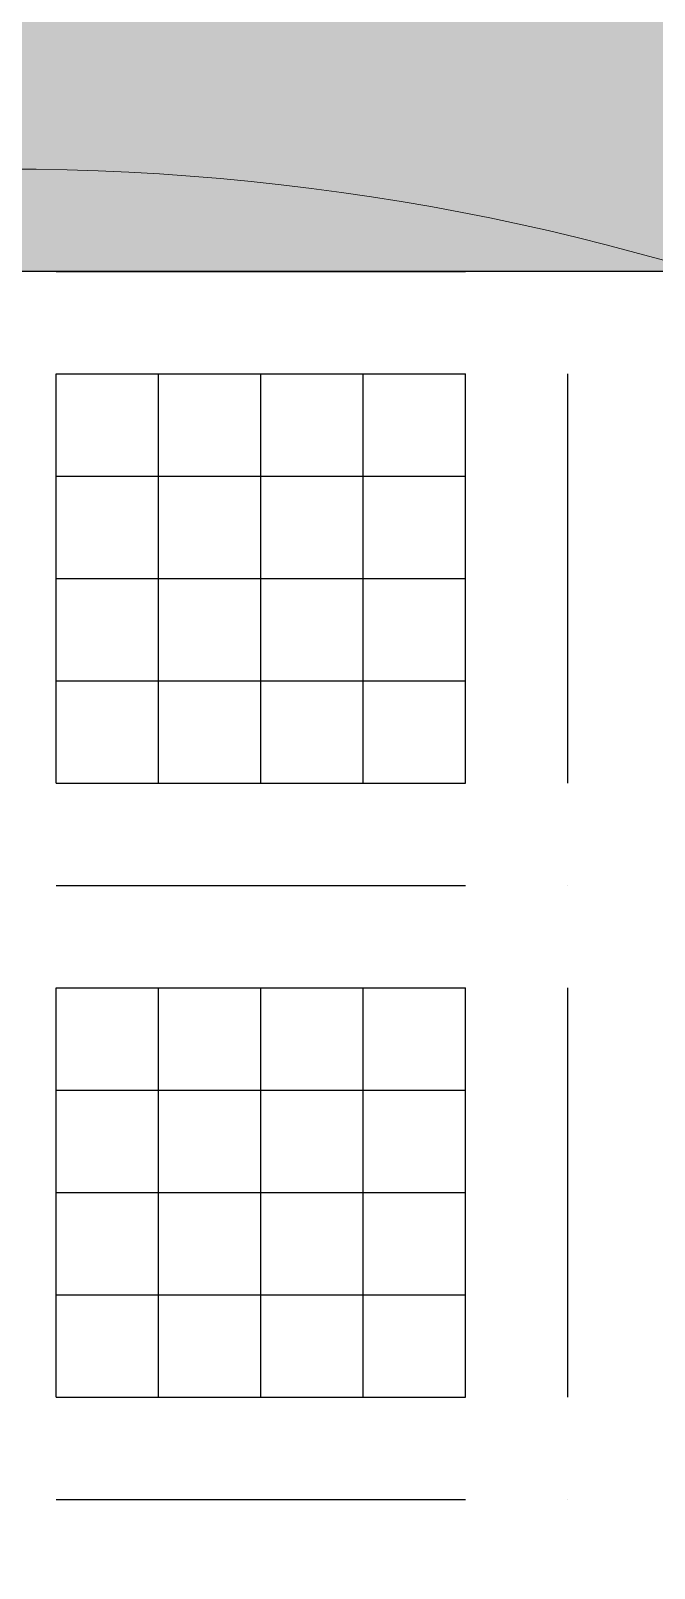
# Model space of a CAD drawing. Header units: millimetres. Extents: x 6 to 745025, y -1528 to 119936.
# Drawn here: x 181.021 to 181.279, y 110.306 to 110.942 of the extents above; entities that cross this region are included whole.
import ezdxf

# ---------------------------------------------------------------- set-up
doc = ezdxf.new("R2010")
doc.units = ezdxf.units.MM
doc.header["$MEASUREMENT"] = 0
doc.layers.get('0').update_dxf_attribs({"linetype": 'CONTINUOUS'})

msp = doc.modelspace()

# ---------------------------------------------------------------- hatches: boundary and pattern name
at = {"true_color": 0x000006}
msp.add_hatch(color=0, dxfattribs=at).paths.add_polyline_path([(180.98911, 111.81644), (181.53944, 110.84278), (180.43877, 110.84278)])

# ---------------------------------------------------------------- linework, layer by layer
at = {"color": 0, "linetype": 'Continuous', "lineweight": 25, "true_color": 0x000001}
for p, q in [((181.03144, 110.84278), (181.07377, 110.84278)), ((181.03144, 110.84278), (181.03144, 110.84278)), ((181.03144, 110.84278), (181.03144, 110.84278)), ((181.03144, 110.84278), (181.03144, 110.84278)), ((181.03144, 110.84278), (181.03144, 110.84278)), ((181.03144, 110.84278), (181.03144, 110.84278)), ((181.03144, 110.84278), (181.03144, 110.84278)), ((181.03144, 110.84278), (181.03144, 110.84278)), ((181.03144, 110.84278), (181.03144, 110.84278)), ((181.07377, 110.84278), (181.07377, 110.84278)), ((181.07377, 110.84278), (181.07377, 110.84278)), ((181.07377, 110.84278), (181.07377, 110.84278)), ((181.07377, 110.84278), (181.07377, 110.84278)), ((181.07377, 110.84278), (181.07377, 110.84278)), ((181.07377, 110.84278), (181.07377, 110.84278)), ((181.07377, 110.84278), (181.07377, 110.84278)), ((181.11611, 110.84278), (181.11611, 110.84278)), ((181.11611, 110.84278), (181.11611, 110.84278)), ((181.11611, 110.84278), (181.11611, 110.84278)), ((181.11611, 110.84278), (181.11611, 110.84278)), ((181.11611, 110.84278), (181.11611, 110.84278)), ((181.11611, 110.84278), (181.11611, 110.84278)), ((181.11611, 110.84278), (181.11611, 110.84278)), ((181.15844, 110.84278), (181.15844, 110.84278)), ((181.15844, 110.84278), (181.15844, 110.84278)), ((181.15844, 110.84278), (181.15844, 110.84278)), ((181.15844, 110.84278), (181.15844, 110.84278)), ((181.15844, 110.84278), (181.15844, 110.84278)), ((181.15844, 110.84278), (181.15844, 110.84278)), ((181.15844, 110.84278), (181.15844, 110.84278)), ((181.20077, 110.84278), (181.20077, 110.84278)), ((181.20077, 110.84278), (181.20077, 110.84278)), ((181.20077, 110.84278), (181.20077, 110.84278)), ((181.20077, 110.84278), (181.20077, 110.84278)), ((181.20077, 110.84278), (181.20077, 110.84278)), ((181.20077, 110.84278), (181.20077, 110.84278)), ((181.20077, 110.84278), (181.20077, 110.84278)), ((181.24311, 110.84278), (181.24311, 110.84278)), ((181.24311, 110.84278), (181.24311, 110.84278)), ((181.24311, 110.84278), (181.24311, 110.84278)), ((181.24311, 110.84278), (181.24311, 110.84278)), ((181.24311, 110.84278), (181.24311, 110.84278)), ((181.24311, 110.80044), (181.24311, 110.80044)), ((181.24311, 110.80044), (181.24311, 110.80044)), ((181.24311, 110.80044), (181.24311, 110.80044)), ((181.24311, 110.80044), (181.24311, 110.80044)), ((181.24311, 110.80044), (181.24311, 110.80044)), ((181.24311, 110.80044), (181.24311, 110.80044)), ((181.24311, 110.80044), (181.24311, 110.80044)), ((181.24311, 110.75811), (181.24311, 110.75811)), ((181.24311, 110.75811), (181.24311, 110.75811)), ((181.24311, 110.75811), (181.24311, 110.75811)), ((181.24311, 110.75811), (181.24311, 110.75811)), ((181.24311, 110.75811), (181.24311, 110.75811)), ((181.24311, 110.75811), (181.24311, 110.75811)), ((181.24311, 110.75811), (181.24311, 110.75811)), ((181.24311, 110.71578), (181.24311, 110.71578)), ((181.24311, 110.71578), (181.24311, 110.71578)), ((181.24311, 110.71578), (181.24311, 110.71578)), ((181.24311, 110.71578), (181.24311, 110.71578)), ((181.24311, 110.71578), (181.24311, 110.71578)), ((181.24311, 110.71578), (181.24311, 110.71578)), ((181.24311, 110.71578), (181.24311, 110.71578)), ((181.24311, 110.67344), (181.24311, 110.67344)), ((181.24311, 110.67344), (181.24311, 110.67344)), ((181.24311, 110.67344), (181.24311, 110.67344)), ((181.24311, 110.67344), (181.24311, 110.67344)), ((181.24311, 110.67344), (181.24311, 110.67344)), ((181.24311, 110.67344), (181.24311, 110.67344)), ((181.24311, 110.67344), (181.24311, 110.67344)), ((181.24311, 110.63111), (181.24311, 110.63111)), ((181.24311, 110.63111), (181.24311, 110.63111)), ((181.24311, 110.63111), (181.24311, 110.63111)), ((181.24311, 110.63111), (181.24311, 110.63111)), ((181.24311, 110.63111), (181.24311, 110.63111)), ((181.24311, 110.63111), (181.24311, 110.63111)), ((181.24311, 110.63111), (181.24311, 110.63111)), ((181.24311, 110.63111), (181.24311, 110.63111)), ((181.03144, 110.58878), (181.03144, 110.58878)), ((181.03144, 110.58878), (181.03144, 110.58878)), ((181.03144, 110.58878), (181.03144, 110.58878)), ((181.03144, 110.58878), (181.03144, 110.58878)), ((181.03144, 110.58878), (181.03144, 110.58878)), ((181.03144, 110.58878), (181.03144, 110.58878)), ((181.03144, 110.58878), (181.03144, 110.58878)), ((181.03144, 110.58878), (181.03144, 110.58878)), ((181.07377, 110.58878), (181.07377, 110.58878)), ((181.07377, 110.58878), (181.07377, 110.58878)), ((181.07377, 110.58878), (181.07377, 110.58878)), ((181.07377, 110.58878), (181.07377, 110.58878)), ((181.07377, 110.58878), (181.07377, 110.58878)), ((181.07377, 110.58878), (181.07377, 110.58878)), ((181.07377, 110.58878), (181.07377, 110.58878)), ((181.11611, 110.58878), (181.11611, 110.58878)), ((181.11611, 110.58878), (181.11611, 110.58878)), ((181.11611, 110.58878), (181.11611, 110.58878)), ((181.11611, 110.58878), (181.11611, 110.58878)), ((181.11611, 110.58878), (181.11611, 110.58878)), ((181.11611, 110.58878), (181.11611, 110.58878)), ((181.11611, 110.58878), (181.11611, 110.58878)), ((181.15844, 110.58878), (181.15844, 110.58878)), ((181.15844, 110.58878), (181.15844, 110.58878)), ((181.15844, 110.58878), (181.15844, 110.58878)), ((181.15844, 110.58878), (181.15844, 110.58878)), ((181.15844, 110.58878), (181.15844, 110.58878)), ((181.15844, 110.58878), (181.15844, 110.58878)), ((181.15844, 110.58878), (181.15844, 110.58878)), ((181.20077, 110.58878), (181.20077, 110.58878)), ((181.20077, 110.58878), (181.20077, 110.58878)), ((181.20077, 110.58878), (181.20077, 110.58878)), ((181.20077, 110.58878), (181.20077, 110.58878)), ((181.20077, 110.58878), (181.20077, 110.58878)), ((181.20077, 110.58878), (181.20077, 110.58878)), ((181.20077, 110.58878), (181.20077, 110.58878)), ((181.24311, 110.58878), (181.24311, 110.58878)), ((181.24311, 110.58878), (181.24311, 110.58878)), ((181.24311, 110.58878), (181.24311, 110.58878)), ((181.24311, 110.58878), (181.24311, 110.58878)), ((181.24311, 110.58878), (181.24311, 110.58878)), ((181.24311, 110.58878), (181.24311, 110.58878)), ((181.24311, 110.58878), (181.24311, 110.58878)), ((181.24311, 110.58878), (181.24311, 110.58878)), ((181.24311, 110.58878), (181.24311, 110.58878)), ((181.24311, 110.58878), (181.24311, 110.58878)), ((181.24311, 110.58878), (181.24311, 110.58878)), ((181.24311, 110.58878), (181.24311, 110.58878)), ((181.24311, 110.58878), (181.24311, 110.58878)), ((181.24311, 110.58878), (181.24311, 110.58878)), ((181.24311, 110.54644), (181.24311, 110.54644)), ((181.24311, 110.54644), (181.24311, 110.54644)), ((181.24311, 110.54644), (181.24311, 110.54644)), ((181.24311, 110.54644), (181.24311, 110.54644)), ((181.24311, 110.54644), (181.24311, 110.54644)), ((181.24311, 110.54644), (181.24311, 110.54644)), ((181.24311, 110.54644), (181.24311, 110.54644)), ((181.24311, 110.50411), (181.24311, 110.50411)), ((181.24311, 110.50411), (181.24311, 110.50411)), ((181.24311, 110.50411), (181.24311, 110.50411)), ((181.24311, 110.50411), (181.24311, 110.50411)), ((181.24311, 110.50411), (181.24311, 110.50411)), ((181.24311, 110.50411), (181.24311, 110.50411)), ((181.24311, 110.50411), (181.24311, 110.50411)), ((181.24311, 110.46178), (181.24311, 110.46178)), ((181.24311, 110.46178), (181.24311, 110.46178)), ((181.24311, 110.46178), (181.24311, 110.46178)), ((181.24311, 110.46178), (181.24311, 110.46178)), ((181.24311, 110.46178), (181.24311, 110.46178)), ((181.24311, 110.46178), (181.24311, 110.46178)), ((181.24311, 110.46178), (181.24311, 110.46178)), ((181.24311, 110.41944), (181.24311, 110.41944)), ((181.24311, 110.41944), (181.24311, 110.41944)), ((181.24311, 110.41944), (181.24311, 110.41944)), ((181.24311, 110.41944), (181.24311, 110.41944)), ((181.24311, 110.41944), (181.24311, 110.41944)), ((181.24311, 110.41944), (181.24311, 110.41944)), ((181.24311, 110.41944), (181.24311, 110.41944)), ((181.24311, 110.37711), (181.24311, 110.37711)), ((181.24311, 110.37711), (181.24311, 110.37711)), ((181.24311, 110.37711), (181.24311, 110.37711)), ((181.24311, 110.37711), (181.24311, 110.37711)), ((181.24311, 110.37711), (181.24311, 110.37711)), ((181.24311, 110.37711), (181.24311, 110.37711)), ((181.24311, 110.37711), (181.24311, 110.37711)), ((181.24311, 110.37711), (181.24311, 110.37711)), ((181.03144, 110.33478), (181.03144, 110.33478)), ((181.03144, 110.33478), (181.03144, 110.33478)), ((181.03144, 110.33478), (181.03144, 110.33478)), ((181.03144, 110.33478), (181.03144, 110.33478)), ((181.03144, 110.33478), (181.03144, 110.33478)), ((181.03144, 110.33478), (181.03144, 110.33478)), ((181.03144, 110.33478), (181.03144, 110.33478)), ((181.03144, 110.33478), (181.03144, 110.33478)), ((181.07377, 110.33478), (181.07377, 110.33478)), ((181.07377, 110.33478), (181.07377, 110.33478)), ((181.07377, 110.33478), (181.07377, 110.33478)), ((181.07377, 110.33478), (181.07377, 110.33478)), ((181.07377, 110.33478), (181.07377, 110.33478)), ((181.07377, 110.33478), (181.07377, 110.33478)), ((181.07377, 110.33478), (181.07377, 110.33478)), ((181.11611, 110.33478), (181.11611, 110.33478)), ((181.11611, 110.33478), (181.11611, 110.33478)), ((181.11611, 110.33478), (181.11611, 110.33478)), ((181.11611, 110.33478), (181.11611, 110.33478)), ((181.11611, 110.33478), (181.11611, 110.33478)), ((181.11611, 110.33478), (181.11611, 110.33478)), ((181.11611, 110.33478), (181.11611, 110.33478)), ((181.15844, 110.33478), (181.15844, 110.33478)), ((181.15844, 110.33478), (181.15844, 110.33478)), ((181.15844, 110.33478), (181.15844, 110.33478)), ((181.15844, 110.33478), (181.15844, 110.33478)), ((181.15844, 110.33478), (181.15844, 110.33478)), ((181.15844, 110.33478), (181.15844, 110.33478)), ((181.15844, 110.33478), (181.15844, 110.33478)), ((181.20077, 110.33478), (181.20077, 110.33478)), ((181.20077, 110.33478), (181.20077, 110.33478)), ((181.20077, 110.33478), (181.20077, 110.33478)), ((181.20077, 110.33478), (181.20077, 110.33478)), ((181.20077, 110.33478), (181.20077, 110.33478)), ((181.20077, 110.33478), (181.20077, 110.33478)), ((181.20077, 110.33478), (181.20077, 110.33478)), ((181.24311, 110.33478), (181.24311, 110.33478)), ((181.24311, 110.33478), (181.24311, 110.33478)), ((181.24311, 110.33478), (181.24311, 110.33478)), ((181.24311, 110.33478), (181.24311, 110.33478)), ((181.24311, 110.33478), (181.24311, 110.33478)), ((181.24311, 110.33478), (181.24311, 110.33478)), ((181.24311, 110.33478), (181.24311, 110.33478)), ((181.24311, 110.33478), (181.24311, 110.33478)), ((181.24311, 110.33478), (181.24311, 110.33478)), ((181.24311, 110.33478), (181.24311, 110.33478)), ((181.24311, 110.33478), (181.24311, 110.33478)), ((181.24311, 110.33478), (181.24311, 110.33478)), ((181.24311, 110.33478), (181.24311, 110.33478)), ((181.24311, 110.33478), (181.24311, 110.33478))]:
    msp.add_line(p, q, dxfattribs=at)
at = {"color": 0, "linetype": 'Continuous', "lineweight": 25, "true_color": 0x000002}
for p, q in [((181.03144, 110.84278), (181.03144, 110.84278)), ((181.03144, 110.84278), (181.03144, 110.84278)), ((181.03144, 110.84278), (181.03144, 110.84278)), ((181.03144, 110.84278), (181.03144, 110.84278)), ((181.07377, 110.84278), (181.07377, 110.84278)), ((181.07377, 110.84278), (181.07377, 110.84278)), ((181.07377, 110.84278), (181.07377, 110.84278)), ((181.07377, 110.84278), (181.07377, 110.84278)), ((181.07377, 110.84278), (181.07377, 110.84278)), ((181.07377, 110.84278), (181.07377, 110.84278)), ((181.07377, 110.84278), (181.07377, 110.84278)), ((181.11611, 110.84278), (181.11611, 110.84278)), ((181.11611, 110.84278), (181.11611, 110.84278)), ((181.11611, 110.84278), (181.11611, 110.84278)), ((181.11611, 110.84278), (181.11611, 110.84278)), ((181.11611, 110.84278), (181.11611, 110.84278)), ((181.11611, 110.84278), (181.11611, 110.84278)), ((181.11611, 110.84278), (181.11611, 110.84278)), ((181.15844, 110.84278), (181.20077, 110.84278)), ((181.15844, 110.84278), (181.15844, 110.84278)), ((181.15844, 110.84278), (181.15844, 110.84278)), ((181.15844, 110.84278), (181.15844, 110.84278)), ((181.15844, 110.84278), (181.15844, 110.84278)), ((181.15844, 110.84278), (181.15844, 110.84278)), ((181.15844, 110.84278), (181.15844, 110.84278)), ((181.15844, 110.84278), (181.15844, 110.84278)), ((181.20077, 110.84278), (181.20077, 110.84278)), ((181.20077, 110.84278), (181.20077, 110.84278)), ((181.20077, 110.84278), (181.20077, 110.84278)), ((181.20077, 110.84278), (181.20077, 110.84278)), ((181.20077, 110.84278), (181.20077, 110.84278)), ((181.20077, 110.84278), (181.20077, 110.84278)), ((181.20077, 110.84278), (181.20077, 110.84278)), ((181.20077, 110.84278), (181.20077, 110.84278)), ((181.20077, 110.84278), (181.20077, 110.84278)), ((181.24311, 110.84278), (181.24311, 110.84278)), ((181.24311, 110.84278), (181.24311, 110.84278)), ((181.24311, 110.84278), (181.24311, 110.84278)), ((181.24311, 110.84278), (181.24311, 110.84278)), ((181.24311, 110.84278), (181.24311, 110.84278)), ((181.24311, 110.84278), (181.24311, 110.84278)), ((181.24311, 110.84278), (181.24311, 110.84278)), ((181.24311, 110.84278), (181.24311, 110.84278)), ((181.24311, 110.84278), (181.24311, 110.84278)), ((181.24311, 110.84278), (181.24311, 110.84278)), ((181.24311, 110.84278), (181.24311, 110.84278)), ((181.24311, 110.84278), (181.24311, 110.84278)), ((181.24311, 110.84278), (181.24311, 110.84278)), ((181.24311, 110.80044), (181.24311, 110.80044)), ((181.24311, 110.80044), (181.24311, 110.80044))]:
    msp.add_line(p, q, dxfattribs=at)
at = {"color": 0, "linetype": 'Continuous', "lineweight": -2, "true_color": 0x000006}
msp.add_lwpolyline([(180.98911, 111.81644), (181.53944, 110.84278), (180.43877, 110.84278)], close=True, dxfattribs=at)
at = {"color": 0, "linetype": 'Continuous', "lineweight": 18, "true_color": 0x000003}
msp.add_lwpolyline([(180.98911, 107.87944), (182.68244, 110.84278), (179.29577, 110.84278), (180.98911, 107.92178)], dxfattribs=at)
at = {"color": 0, "linetype": 'Continuous', "lineweight": 25, "true_color": 0x000001}
for points in [[(181.03144, 110.84278), (181.07377, 110.84278), (181.11611, 110.84278)], [(181.03144, 110.84278), (181.07377, 110.84278), (181.11611, 110.84278), (181.15844, 110.84278)], [(181.03144, 110.84278), (181.07377, 110.84278), (181.11611, 110.84278), (181.15844, 110.84278), (181.20077, 110.84278)], [(181.03144, 110.84278), (181.07377, 110.84278), (181.11611, 110.84278), (181.15844, 110.84278), (181.20077, 110.84278)], [(181.03144, 110.84278), (181.07377, 110.84278), (181.11611, 110.84278), (181.15844, 110.84278), (181.20077, 110.84278)], [(181.03144, 110.80044), (181.07377, 110.80044), (181.11611, 110.80044), (181.15844, 110.80044), (181.20077, 110.80044)], [(181.03144, 110.80044), (181.07377, 110.80044), (181.11611, 110.80044), (181.15844, 110.80044), (181.20077, 110.80044)], [(181.03144, 110.80044), (181.07377, 110.80044), (181.11611, 110.80044), (181.15844, 110.80044), (181.20077, 110.80044)], [(181.03144, 110.80044), (181.07377, 110.80044), (181.11611, 110.80044), (181.15844, 110.80044), (181.20077, 110.80044)], [(181.03144, 110.80044), (181.07377, 110.80044), (181.11611, 110.80044), (181.15844, 110.80044), (181.20077, 110.80044)], [(181.03144, 110.80044), (181.07377, 110.80044), (181.11611, 110.80044), (181.15844, 110.80044), (181.20077, 110.80044)], [(181.03144, 110.80044), (181.07377, 110.80044), (181.11611, 110.80044), (181.15844, 110.80044), (181.20077, 110.80044)], [(181.03144, 110.63111), (181.03144, 110.67344), (181.03144, 110.71578), (181.03144, 110.75811), (181.03144, 110.80044)], [(181.03144, 110.63111), (181.03144, 110.67344), (181.03144, 110.71578), (181.03144, 110.75811), (181.03144, 110.80044)], [(181.03144, 110.63111), (181.03144, 110.67344), (181.03144, 110.71578), (181.03144, 110.75811), (181.03144, 110.80044)], [(181.03144, 110.63111), (181.03144, 110.67344), (181.03144, 110.71578), (181.03144, 110.75811), (181.03144, 110.80044)], [(181.03144, 110.63111), (181.03144, 110.67344), (181.03144, 110.71578), (181.03144, 110.75811), (181.03144, 110.80044)], [(181.03144, 110.63111), (181.03144, 110.67344), (181.03144, 110.71578), (181.03144, 110.75811), (181.03144, 110.80044)], [(181.03144, 110.63111), (181.03144, 110.67344), (181.03144, 110.71578), (181.03144, 110.75811), (181.03144, 110.80044)], [(181.03144, 110.63111), (181.03144, 110.67344), (181.03144, 110.71578), (181.03144, 110.75811), (181.03144, 110.80044)], [(181.07377, 110.63111), (181.07377, 110.67344), (181.07377, 110.71578), (181.07377, 110.75811), (181.07377, 110.80044)], [(181.07377, 110.63111), (181.07377, 110.67344), (181.07377, 110.71578), (181.07377, 110.75811), (181.07377, 110.80044)], [(181.07377, 110.63111), (181.07377, 110.67344), (181.07377, 110.71578), (181.07377, 110.75811), (181.07377, 110.80044)], [(181.07377, 110.63111), (181.07377, 110.67344), (181.07377, 110.71578), (181.07377, 110.75811), (181.07377, 110.80044)], [(181.07377, 110.63111), (181.07377, 110.67344), (181.07377, 110.71578), (181.07377, 110.75811), (181.07377, 110.80044)], [(181.07377, 110.63111), (181.07377, 110.67344), (181.07377, 110.71578), (181.07377, 110.75811), (181.07377, 110.80044)], [(181.07377, 110.63111), (181.07377, 110.67344), (181.07377, 110.71578), (181.07377, 110.75811), (181.07377, 110.80044)], [(181.11611, 110.63111), (181.11611, 110.67344), (181.11611, 110.71578), (181.11611, 110.75811), (181.11611, 110.80044)], [(181.11611, 110.63111), (181.11611, 110.67344), (181.11611, 110.71578), (181.11611, 110.75811), (181.11611, 110.80044)], [(181.11611, 110.63111), (181.11611, 110.67344), (181.11611, 110.71578), (181.11611, 110.75811), (181.11611, 110.80044)], [(181.11611, 110.63111), (181.11611, 110.67344), (181.11611, 110.71578), (181.11611, 110.75811), (181.11611, 110.80044)], [(181.11611, 110.63111), (181.11611, 110.67344), (181.11611, 110.71578), (181.11611, 110.75811), (181.11611, 110.80044)], [(181.11611, 110.63111), (181.11611, 110.67344), (181.11611, 110.71578), (181.11611, 110.75811), (181.11611, 110.80044)], [(181.11611, 110.63111), (181.11611, 110.67344), (181.11611, 110.71578), (181.11611, 110.75811), (181.11611, 110.80044)], [(181.15844, 110.63111), (181.15844, 110.67344), (181.15844, 110.71578), (181.15844, 110.75811), (181.15844, 110.80044)], [(181.15844, 110.63111), (181.15844, 110.67344), (181.15844, 110.71578), (181.15844, 110.75811), (181.15844, 110.80044)], [(181.15844, 110.63111), (181.15844, 110.67344), (181.15844, 110.71578), (181.15844, 110.75811), (181.15844, 110.80044)], [(181.15844, 110.63111), (181.15844, 110.67344), (181.15844, 110.71578), (181.15844, 110.75811), (181.15844, 110.80044)], [(181.15844, 110.63111), (181.15844, 110.67344), (181.15844, 110.71578), (181.15844, 110.75811), (181.15844, 110.80044)], [(181.15844, 110.63111), (181.15844, 110.67344), (181.15844, 110.71578), (181.15844, 110.75811), (181.15844, 110.80044)], [(181.15844, 110.63111), (181.15844, 110.67344), (181.15844, 110.71578), (181.15844, 110.75811), (181.15844, 110.80044)], [(181.20077, 110.63111), (181.20077, 110.67344), (181.20077, 110.71578), (181.20077, 110.75811), (181.20077, 110.80044)], [(181.20077, 110.63111), (181.20077, 110.67344), (181.20077, 110.71578), (181.20077, 110.75811), (181.20077, 110.80044)], [(181.20077, 110.63111), (181.20077, 110.67344), (181.20077, 110.71578), (181.20077, 110.75811), (181.20077, 110.80044)], [(181.20077, 110.63111), (181.20077, 110.67344), (181.20077, 110.71578), (181.20077, 110.75811), (181.20077, 110.80044)], [(181.20077, 110.63111), (181.20077, 110.67344), (181.20077, 110.71578), (181.20077, 110.75811), (181.20077, 110.80044)], [(181.20077, 110.63111), (181.20077, 110.67344), (181.20077, 110.71578), (181.20077, 110.75811), (181.20077, 110.80044)], [(181.20077, 110.63111), (181.20077, 110.67344), (181.20077, 110.71578), (181.20077, 110.75811), (181.20077, 110.80044)], [(181.24311, 110.63111), (181.24311, 110.67344), (181.24311, 110.71578), (181.24311, 110.75811), (181.24311, 110.80044)], [(181.24311, 110.63111), (181.24311, 110.67344), (181.24311, 110.71578), (181.24311, 110.75811), (181.24311, 110.80044)], [(181.24311, 110.63111), (181.24311, 110.67344), (181.24311, 110.71578), (181.24311, 110.75811), (181.24311, 110.80044)], [(181.24311, 110.63111), (181.24311, 110.67344), (181.24311, 110.71578), (181.24311, 110.75811), (181.24311, 110.80044)], [(181.24311, 110.63111), (181.24311, 110.67344), (181.24311, 110.71578), (181.24311, 110.75811), (181.24311, 110.80044)], [(181.24311, 110.63111), (181.24311, 110.67344), (181.24311, 110.71578), (181.24311, 110.75811), (181.24311, 110.80044)], [(181.24311, 110.63111), (181.24311, 110.67344), (181.24311, 110.71578), (181.24311, 110.75811), (181.24311, 110.80044)], [(181.03144, 110.75811), (181.07377, 110.75811), (181.11611, 110.75811), (181.15844, 110.75811), (181.20077, 110.75811)], [(181.03144, 110.75811), (181.07377, 110.75811), (181.11611, 110.75811), (181.15844, 110.75811), (181.20077, 110.75811)], [(181.03144, 110.75811), (181.07377, 110.75811), (181.11611, 110.75811), (181.15844, 110.75811), (181.20077, 110.75811)], [(181.03144, 110.75811), (181.07377, 110.75811), (181.11611, 110.75811), (181.15844, 110.75811), (181.20077, 110.75811)], [(181.03144, 110.75811), (181.07377, 110.75811), (181.11611, 110.75811), (181.15844, 110.75811), (181.20077, 110.75811)], [(181.03144, 110.75811), (181.07377, 110.75811), (181.11611, 110.75811), (181.15844, 110.75811), (181.20077, 110.75811)], [(181.03144, 110.75811), (181.07377, 110.75811), (181.11611, 110.75811), (181.15844, 110.75811), (181.20077, 110.75811)], [(181.03144, 110.71578), (181.07377, 110.71578), (181.11611, 110.71578), (181.15844, 110.71578), (181.20077, 110.71578)], [(181.03144, 110.71578), (181.07377, 110.71578), (181.11611, 110.71578), (181.15844, 110.71578), (181.20077, 110.71578)], [(181.03144, 110.71578), (181.07377, 110.71578), (181.11611, 110.71578), (181.15844, 110.71578), (181.20077, 110.71578)], [(181.03144, 110.71578), (181.07377, 110.71578), (181.11611, 110.71578), (181.15844, 110.71578), (181.20077, 110.71578)], [(181.03144, 110.71578), (181.07377, 110.71578), (181.11611, 110.71578), (181.15844, 110.71578), (181.20077, 110.71578)], [(181.03144, 110.71578), (181.07377, 110.71578), (181.11611, 110.71578), (181.15844, 110.71578), (181.20077, 110.71578)], [(181.03144, 110.71578), (181.07377, 110.71578), (181.11611, 110.71578), (181.15844, 110.71578), (181.20077, 110.71578)], [(181.03144, 110.67344), (181.07377, 110.67344), (181.11611, 110.67344), (181.15844, 110.67344), (181.20077, 110.67344)], [(181.03144, 110.67344), (181.07377, 110.67344), (181.11611, 110.67344), (181.15844, 110.67344), (181.20077, 110.67344)], [(181.03144, 110.67344), (181.07377, 110.67344), (181.11611, 110.67344), (181.15844, 110.67344), (181.20077, 110.67344)], [(181.03144, 110.67344), (181.07377, 110.67344), (181.11611, 110.67344), (181.15844, 110.67344), (181.20077, 110.67344)], [(181.03144, 110.67344), (181.07377, 110.67344), (181.11611, 110.67344), (181.15844, 110.67344), (181.20077, 110.67344)], [(181.03144, 110.67344), (181.07377, 110.67344), (181.11611, 110.67344), (181.15844, 110.67344), (181.20077, 110.67344)], [(181.03144, 110.67344), (181.07377, 110.67344), (181.11611, 110.67344), (181.15844, 110.67344), (181.20077, 110.67344)], [(181.03144, 110.63111), (181.07377, 110.63111), (181.11611, 110.63111), (181.15844, 110.63111), (181.20077, 110.63111)], [(181.03144, 110.63111), (181.07377, 110.63111), (181.11611, 110.63111), (181.15844, 110.63111), (181.20077, 110.63111)], [(181.03144, 110.63111), (181.07377, 110.63111), (181.11611, 110.63111), (181.15844, 110.63111), (181.20077, 110.63111)], [(181.03144, 110.63111), (181.07377, 110.63111), (181.11611, 110.63111), (181.15844, 110.63111), (181.20077, 110.63111)], [(181.03144, 110.63111), (181.07377, 110.63111), (181.11611, 110.63111), (181.15844, 110.63111), (181.20077, 110.63111)], [(181.03144, 110.63111), (181.07377, 110.63111), (181.11611, 110.63111), (181.15844, 110.63111), (181.20077, 110.63111)], [(181.03144, 110.63111), (181.07377, 110.63111), (181.11611, 110.63111), (181.15844, 110.63111), (181.20077, 110.63111)], [(181.03144, 110.63111), (181.07377, 110.63111), (181.11611, 110.63111), (181.15844, 110.63111), (181.20077, 110.63111)], [(181.03144, 110.58878), (181.07377, 110.58878), (181.11611, 110.58878), (181.15844, 110.58878), (181.20077, 110.58878)], [(181.03144, 110.58878), (181.07377, 110.58878), (181.11611, 110.58878), (181.15844, 110.58878), (181.20077, 110.58878)], [(181.03144, 110.58878), (181.07377, 110.58878), (181.11611, 110.58878), (181.15844, 110.58878), (181.20077, 110.58878)], [(181.03144, 110.58878), (181.07377, 110.58878), (181.11611, 110.58878), (181.15844, 110.58878), (181.20077, 110.58878)], [(181.03144, 110.58878), (181.07377, 110.58878), (181.11611, 110.58878), (181.15844, 110.58878), (181.20077, 110.58878)], [(181.03144, 110.58878), (181.07377, 110.58878), (181.11611, 110.58878), (181.15844, 110.58878), (181.20077, 110.58878)], [(181.03144, 110.58878), (181.07377, 110.58878), (181.11611, 110.58878), (181.15844, 110.58878), (181.20077, 110.58878)], [(181.03144, 110.54644), (181.07377, 110.54644), (181.11611, 110.54644), (181.15844, 110.54644), (181.20077, 110.54644)], [(181.03144, 110.54644), (181.07377, 110.54644), (181.11611, 110.54644), (181.15844, 110.54644), (181.20077, 110.54644)], [(181.03144, 110.54644), (181.07377, 110.54644), (181.11611, 110.54644), (181.15844, 110.54644), (181.20077, 110.54644)], [(181.03144, 110.54644), (181.07377, 110.54644), (181.11611, 110.54644), (181.15844, 110.54644), (181.20077, 110.54644)], [(181.03144, 110.54644), (181.07377, 110.54644), (181.11611, 110.54644), (181.15844, 110.54644), (181.20077, 110.54644)], [(181.03144, 110.54644), (181.07377, 110.54644), (181.11611, 110.54644), (181.15844, 110.54644), (181.20077, 110.54644)], [(181.03144, 110.54644), (181.07377, 110.54644), (181.11611, 110.54644), (181.15844, 110.54644), (181.20077, 110.54644)], [(181.03144, 110.37711), (181.03144, 110.41944), (181.03144, 110.46178), (181.03144, 110.50411), (181.03144, 110.54644)], [(181.03144, 110.37711), (181.03144, 110.41944), (181.03144, 110.46178), (181.03144, 110.50411), (181.03144, 110.54644)], [(181.03144, 110.37711), (181.03144, 110.41944), (181.03144, 110.46178), (181.03144, 110.50411), (181.03144, 110.54644)], [(181.03144, 110.37711), (181.03144, 110.41944), (181.03144, 110.46178), (181.03144, 110.50411), (181.03144, 110.54644)], [(181.03144, 110.37711), (181.03144, 110.41944), (181.03144, 110.46178), (181.03144, 110.50411), (181.03144, 110.54644)], [(181.03144, 110.37711), (181.03144, 110.41944), (181.03144, 110.46178), (181.03144, 110.50411), (181.03144, 110.54644)], [(181.03144, 110.37711), (181.03144, 110.41944), (181.03144, 110.46178), (181.03144, 110.50411), (181.03144, 110.54644)], [(181.03144, 110.37711), (181.03144, 110.41944), (181.03144, 110.46178), (181.03144, 110.50411), (181.03144, 110.54644)], [(181.07377, 110.37711), (181.07377, 110.41944), (181.07377, 110.46178), (181.07377, 110.50411), (181.07377, 110.54644)], [(181.07377, 110.37711), (181.07377, 110.41944), (181.07377, 110.46178), (181.07377, 110.50411), (181.07377, 110.54644)], [(181.07377, 110.37711), (181.07377, 110.41944), (181.07377, 110.46178), (181.07377, 110.50411), (181.07377, 110.54644)], [(181.07377, 110.37711), (181.07377, 110.41944), (181.07377, 110.46178), (181.07377, 110.50411), (181.07377, 110.54644)], [(181.07377, 110.37711), (181.07377, 110.41944), (181.07377, 110.46178), (181.07377, 110.50411), (181.07377, 110.54644)], [(181.07377, 110.37711), (181.07377, 110.41944), (181.07377, 110.46178), (181.07377, 110.50411), (181.07377, 110.54644)], [(181.07377, 110.37711), (181.07377, 110.41944), (181.07377, 110.46178), (181.07377, 110.50411), (181.07377, 110.54644)], [(181.11611, 110.37711), (181.11611, 110.41944), (181.11611, 110.46178), (181.11611, 110.50411), (181.11611, 110.54644)], [(181.11611, 110.37711), (181.11611, 110.41944), (181.11611, 110.46178), (181.11611, 110.50411), (181.11611, 110.54644)], [(181.11611, 110.37711), (181.11611, 110.41944), (181.11611, 110.46178), (181.11611, 110.50411), (181.11611, 110.54644)], [(181.11611, 110.37711), (181.11611, 110.41944), (181.11611, 110.46178), (181.11611, 110.50411), (181.11611, 110.54644)], [(181.11611, 110.37711), (181.11611, 110.41944), (181.11611, 110.46178), (181.11611, 110.50411), (181.11611, 110.54644)], [(181.11611, 110.37711), (181.11611, 110.41944), (181.11611, 110.46178), (181.11611, 110.50411), (181.11611, 110.54644)], [(181.11611, 110.37711), (181.11611, 110.41944), (181.11611, 110.46178), (181.11611, 110.50411), (181.11611, 110.54644)], [(181.15844, 110.37711), (181.15844, 110.41944), (181.15844, 110.46178), (181.15844, 110.50411), (181.15844, 110.54644)], [(181.15844, 110.37711), (181.15844, 110.41944), (181.15844, 110.46178), (181.15844, 110.50411), (181.15844, 110.54644)], [(181.15844, 110.37711), (181.15844, 110.41944), (181.15844, 110.46178), (181.15844, 110.50411), (181.15844, 110.54644)], [(181.15844, 110.37711), (181.15844, 110.41944), (181.15844, 110.46178), (181.15844, 110.50411), (181.15844, 110.54644)], [(181.15844, 110.37711), (181.15844, 110.41944), (181.15844, 110.46178), (181.15844, 110.50411), (181.15844, 110.54644)], [(181.15844, 110.37711), (181.15844, 110.41944), (181.15844, 110.46178), (181.15844, 110.50411), (181.15844, 110.54644)], [(181.15844, 110.37711), (181.15844, 110.41944), (181.15844, 110.46178), (181.15844, 110.50411), (181.15844, 110.54644)], [(181.20077, 110.37711), (181.20077, 110.41944), (181.20077, 110.46178), (181.20077, 110.50411), (181.20077, 110.54644)], [(181.20077, 110.37711), (181.20077, 110.41944), (181.20077, 110.46178), (181.20077, 110.50411), (181.20077, 110.54644)], [(181.20077, 110.37711), (181.20077, 110.41944), (181.20077, 110.46178), (181.20077, 110.50411), (181.20077, 110.54644)], [(181.20077, 110.37711), (181.20077, 110.41944), (181.20077, 110.46178), (181.20077, 110.50411), (181.20077, 110.54644)], [(181.20077, 110.37711), (181.20077, 110.41944), (181.20077, 110.46178), (181.20077, 110.50411), (181.20077, 110.54644)], [(181.20077, 110.37711), (181.20077, 110.41944), (181.20077, 110.46178), (181.20077, 110.50411), (181.20077, 110.54644)], [(181.20077, 110.37711), (181.20077, 110.41944), (181.20077, 110.46178), (181.20077, 110.50411), (181.20077, 110.54644)], [(181.24311, 110.37711), (181.24311, 110.41944), (181.24311, 110.46178), (181.24311, 110.50411), (181.24311, 110.54644)], [(181.24311, 110.37711), (181.24311, 110.41944), (181.24311, 110.46178), (181.24311, 110.50411), (181.24311, 110.54644)], [(181.24311, 110.37711), (181.24311, 110.41944), (181.24311, 110.46178), (181.24311, 110.50411), (181.24311, 110.54644)], [(181.24311, 110.37711), (181.24311, 110.41944), (181.24311, 110.46178), (181.24311, 110.50411), (181.24311, 110.54644)], [(181.24311, 110.37711), (181.24311, 110.41944), (181.24311, 110.46178), (181.24311, 110.50411), (181.24311, 110.54644)], [(181.24311, 110.37711), (181.24311, 110.41944), (181.24311, 110.46178), (181.24311, 110.50411), (181.24311, 110.54644)], [(181.24311, 110.37711), (181.24311, 110.41944), (181.24311, 110.46178), (181.24311, 110.50411), (181.24311, 110.54644)], [(181.03144, 110.50411), (181.07377, 110.50411), (181.11611, 110.50411), (181.15844, 110.50411), (181.20077, 110.50411)], [(181.03144, 110.50411), (181.07377, 110.50411), (181.11611, 110.50411), (181.15844, 110.50411), (181.20077, 110.50411)], [(181.03144, 110.50411), (181.07377, 110.50411), (181.11611, 110.50411), (181.15844, 110.50411), (181.20077, 110.50411)], [(181.03144, 110.50411), (181.07377, 110.50411), (181.11611, 110.50411), (181.15844, 110.50411), (181.20077, 110.50411)], [(181.03144, 110.50411), (181.07377, 110.50411), (181.11611, 110.50411), (181.15844, 110.50411), (181.20077, 110.50411)], [(181.03144, 110.50411), (181.07377, 110.50411), (181.11611, 110.50411), (181.15844, 110.50411), (181.20077, 110.50411)], [(181.03144, 110.50411), (181.07377, 110.50411), (181.11611, 110.50411), (181.15844, 110.50411), (181.20077, 110.50411)], [(181.03144, 110.46178), (181.07377, 110.46178), (181.11611, 110.46178), (181.15844, 110.46178), (181.20077, 110.46178)], [(181.03144, 110.46178), (181.07377, 110.46178), (181.11611, 110.46178), (181.15844, 110.46178), (181.20077, 110.46178)], [(181.03144, 110.46178), (181.07377, 110.46178), (181.11611, 110.46178), (181.15844, 110.46178), (181.20077, 110.46178)], [(181.03144, 110.46178), (181.07377, 110.46178), (181.11611, 110.46178), (181.15844, 110.46178), (181.20077, 110.46178)], [(181.03144, 110.46178), (181.07377, 110.46178), (181.11611, 110.46178), (181.15844, 110.46178), (181.20077, 110.46178)], [(181.03144, 110.46178), (181.07377, 110.46178), (181.11611, 110.46178), (181.15844, 110.46178), (181.20077, 110.46178)], [(181.03144, 110.46178), (181.07377, 110.46178), (181.11611, 110.46178), (181.15844, 110.46178), (181.20077, 110.46178)], [(181.03144, 110.41944), (181.07377, 110.41944), (181.11611, 110.41944), (181.15844, 110.41944), (181.20077, 110.41944)], [(181.03144, 110.41944), (181.07377, 110.41944), (181.11611, 110.41944), (181.15844, 110.41944), (181.20077, 110.41944)], [(181.03144, 110.41944), (181.07377, 110.41944), (181.11611, 110.41944), (181.15844, 110.41944), (181.20077, 110.41944)], [(181.03144, 110.41944), (181.07377, 110.41944), (181.11611, 110.41944), (181.15844, 110.41944), (181.20077, 110.41944)], [(181.03144, 110.41944), (181.07377, 110.41944), (181.11611, 110.41944), (181.15844, 110.41944), (181.20077, 110.41944)], [(181.03144, 110.41944), (181.07377, 110.41944), (181.11611, 110.41944), (181.15844, 110.41944), (181.20077, 110.41944)], [(181.03144, 110.41944), (181.07377, 110.41944), (181.11611, 110.41944), (181.15844, 110.41944), (181.20077, 110.41944)], [(181.03144, 110.37711), (181.07377, 110.37711), (181.11611, 110.37711), (181.15844, 110.37711), (181.20077, 110.37711)], [(181.03144, 110.37711), (181.07377, 110.37711), (181.11611, 110.37711), (181.15844, 110.37711), (181.20077, 110.37711)], [(181.03144, 110.37711), (181.07377, 110.37711), (181.11611, 110.37711), (181.15844, 110.37711), (181.20077, 110.37711)], [(181.03144, 110.37711), (181.07377, 110.37711), (181.11611, 110.37711), (181.15844, 110.37711), (181.20077, 110.37711)], [(181.03144, 110.37711), (181.07377, 110.37711), (181.11611, 110.37711), (181.15844, 110.37711), (181.20077, 110.37711)], [(181.03144, 110.37711), (181.07377, 110.37711), (181.11611, 110.37711), (181.15844, 110.37711), (181.20077, 110.37711)], [(181.03144, 110.37711), (181.07377, 110.37711), (181.11611, 110.37711), (181.15844, 110.37711), (181.20077, 110.37711)], [(181.03144, 110.37711), (181.07377, 110.37711), (181.11611, 110.37711), (181.15844, 110.37711), (181.20077, 110.37711)], [(181.03144, 110.33478), (181.07377, 110.33478), (181.11611, 110.33478), (181.15844, 110.33478), (181.20077, 110.33478)], [(181.03144, 110.33478), (181.07377, 110.33478), (181.11611, 110.33478), (181.15844, 110.33478), (181.20077, 110.33478)], [(181.03144, 110.33478), (181.07377, 110.33478), (181.11611, 110.33478), (181.15844, 110.33478), (181.20077, 110.33478)], [(181.03144, 110.33478), (181.07377, 110.33478), (181.11611, 110.33478), (181.15844, 110.33478), (181.20077, 110.33478)], [(181.03144, 110.33478), (181.07377, 110.33478), (181.11611, 110.33478), (181.15844, 110.33478), (181.20077, 110.33478)], [(181.03144, 110.33478), (181.07377, 110.33478), (181.11611, 110.33478), (181.15844, 110.33478), (181.20077, 110.33478)], [(181.03144, 110.33478), (181.07377, 110.33478), (181.11611, 110.33478), (181.15844, 110.33478), (181.20077, 110.33478)]]:
    msp.add_lwpolyline(points, dxfattribs=at)
at = {"color": 0, "linetype": 'Continuous', "lineweight": 25, "true_color": 0x000002}
for points in [[(181.07377, 110.84278), (181.11611, 110.84278), (181.15844, 110.84278), (181.20077, 110.84278)], [(181.11611, 110.84278), (181.15844, 110.84278), (181.20077, 110.84278)]]:
    msp.add_lwpolyline(points, dxfattribs=at)
at = {"color": 0, "linetype": 'Continuous', "lineweight": 18, "true_color": 0x000003}
for points in [[(182.97877, 109.89028), (182.97877, 110.97745), (182.09745, 111.85878), (181.01027, 111.85878)], [(182.00511, 109.89028), (182.00511, 110.43971), (181.55971, 110.88511), (181.01027, 110.88511)]]:
    msp.add_open_spline(points, degree=3, dxfattribs=at)

doc.saveas('drawing.dxf')
